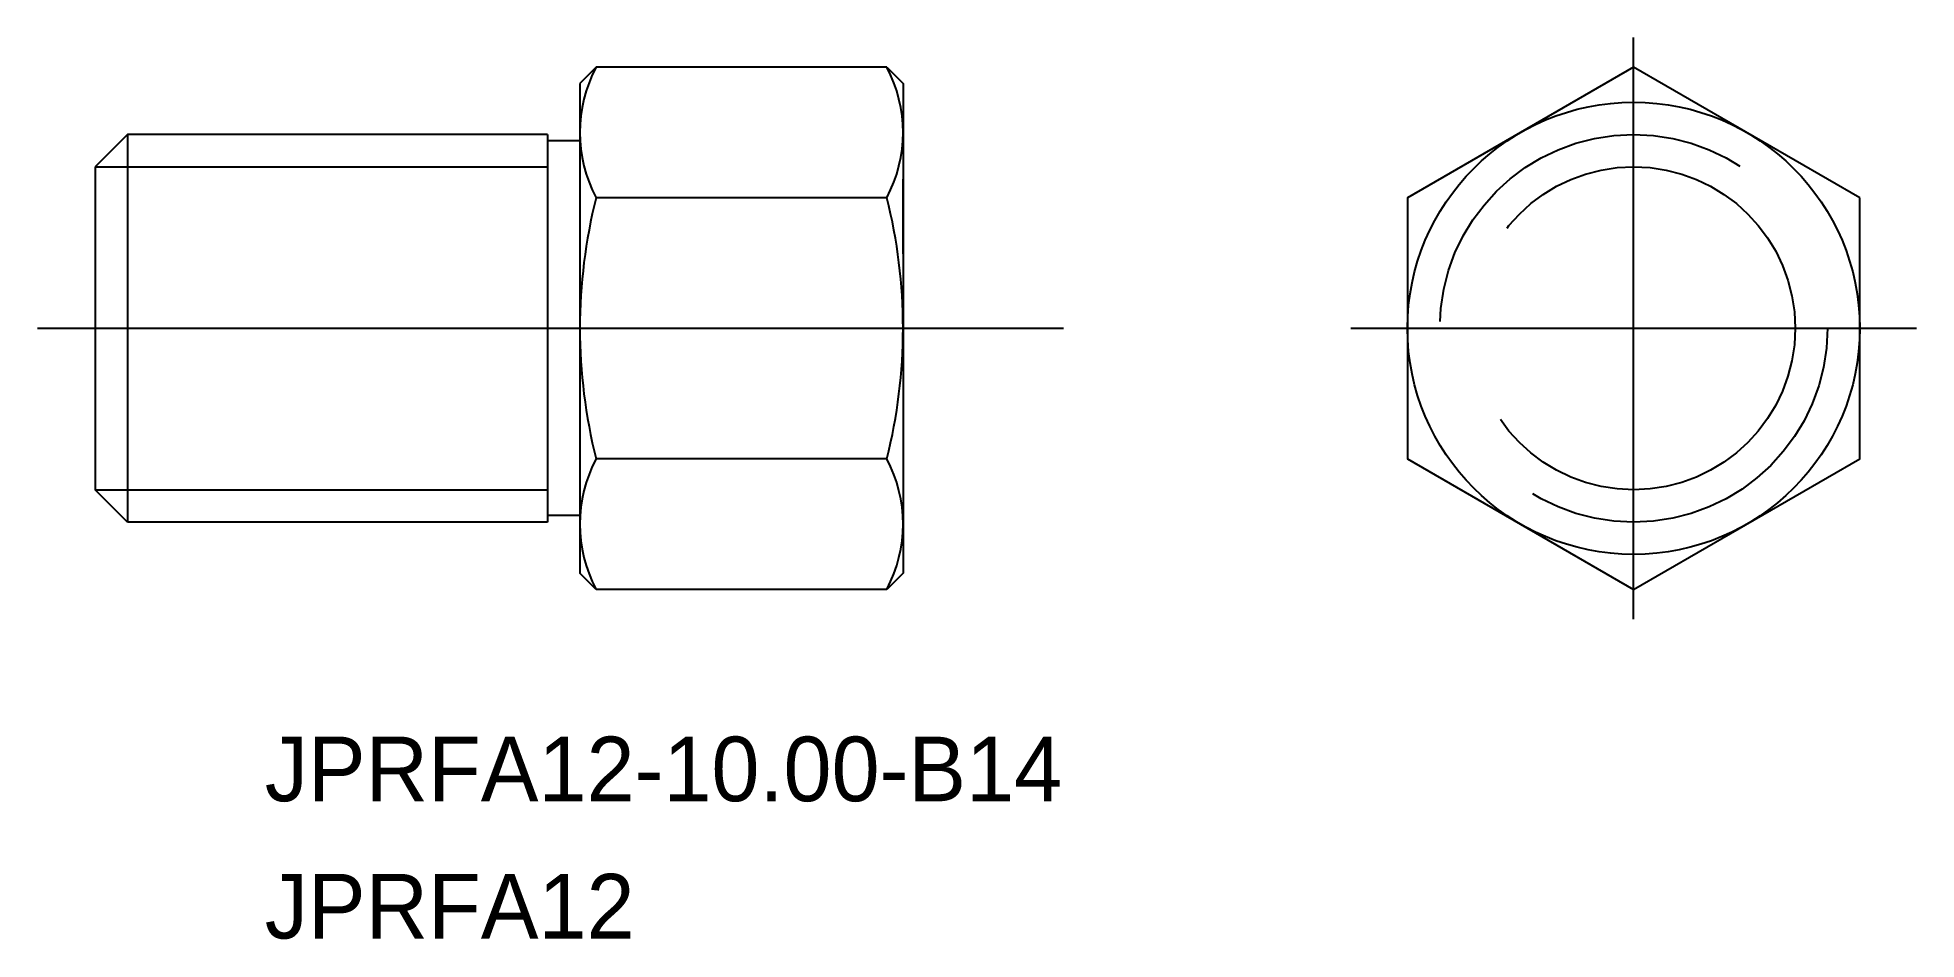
# Model space of a CAD drawing. Extents: x 390.9 to 449, y 656.4 to 684.3.
import ezdxf

# ---------------------------------------------------------------- set-up
doc = ezdxf.new("R2010")
doc.units = 0
doc.linetypes.add('CENTER', pattern=[50.8, 31.75, -6.35, 6.35, -6.35])
doc.linetypes.add('DASHED', pattern=[19.05, 12.7, -6.35])
doc.layers.get('0').update_dxf_attribs({"linetype": 'CONTINUOUS'})
doc.layers.add('CENTER', color=1, linetype='CENTER')

msp = doc.modelspace()

# ---------------------------------------------------------------- linework, layer by layer
at = {"color": 7, "linetype": 'CONTINUOUS'}
for p, q in [((408.148, 683.4), (407.648, 682.9)), ((417.148, 683.4), (408.148, 683.4)), ((417.148, 683.4), (417.648, 682.9)), ((407.648, 682.9), (407.648, 667.734)), ((417.648, 682.9), (417.648, 667.734)), ((393.648, 681.317), (392.648, 680.317)), ((393.648, 681.317), (393.648, 669.317)), ((406.648, 681.317), (393.648, 681.317)), ((406.648, 681.317), (406.648, 669.317)), ((407.648, 681.117), (406.648, 681.117)), ((392.648, 680.317), (392.648, 670.317)), ((417.648, 677.627), (417.648, 679.936)), ((417.148, 679.359), (408.148, 679.359)), ((417.148, 671.276), (408.148, 671.276)), ((393.648, 669.317), (392.648, 670.317)), ((406.648, 669.317), (393.648, 669.317)), ((407.648, 669.517), (406.648, 669.517)), ((408.148, 667.234), (407.648, 667.734)), ((417.648, 667.734), (417.148, 667.234)), ((417.148, 667.234), (408.148, 667.234))]:
    msp.add_line(p, q, dxfattribs=at)
at = {"color": 3, "linetype": 'CONTINUOUS'}
for p, q in [((392.648, 680.317), (406.648, 680.317)), ((392.648, 670.317), (406.648, 670.317))]:
    msp.add_line(p, q, dxfattribs=at)
at = {"color": 7, "linetype": 'CONTINUOUS'}
msp.add_lwpolyline([(447.258, 679.359), (440.258, 683.4), (433.258, 679.359), (433.258, 671.276), (440.258, 667.234), (447.258, 671.276)], close=True, dxfattribs=at)
msp.add_circle((440.258, 675.317), 7, dxfattribs=at)
at = {"color": 3, "linetype": 'DASHED'}
for radius in [6, 5]:
    msp.add_circle((440.258, 675.317), radius, dxfattribs=at)
at = {"color": 7, "linetype": 'CONTINUOUS'}
for centre, radius, start, end in [((411.981, 681.379), 4.333, 152.20423, 207.79577), ((413.314, 681.379), 4.333, 332.20423, 27.79577), ((424.231, 675.317), 16.583, 165.89465, 194.10535), ((401.064, 675.317), 16.583, 345.89465, 14.10535), ((411.981, 669.255), 4.333, 152.20423, 207.79577), ((413.314, 669.255), 4.333, 332.20423, 27.79577)]:
    msp.add_arc(centre, radius, start, end, dxfattribs=at)
at = {"layer": 'CENTER', "color": 1, "linetype": 'CENTER'}
for p, q in [((440.258, 666.317), (440.258, 684.317)), ((390.863, 675.317), (422.823, 675.317)), ((431.506, 675.317), (449.01, 675.317))]:
    msp.add_line(p, q, dxfattribs=at)

# ---------------------------------------------------------------- texts
at = {"color": 7, "linetype": 'CONTINUOUS'}
for s, p in [('JPRFA12-10.00-B14', (397.895, 660.675)), ('JPRFA12', (397.895, 656.426))]:
    msp.add_text(s, height=2, dxfattribs=at).set_placement(p)

doc.saveas('drawing.dxf')
